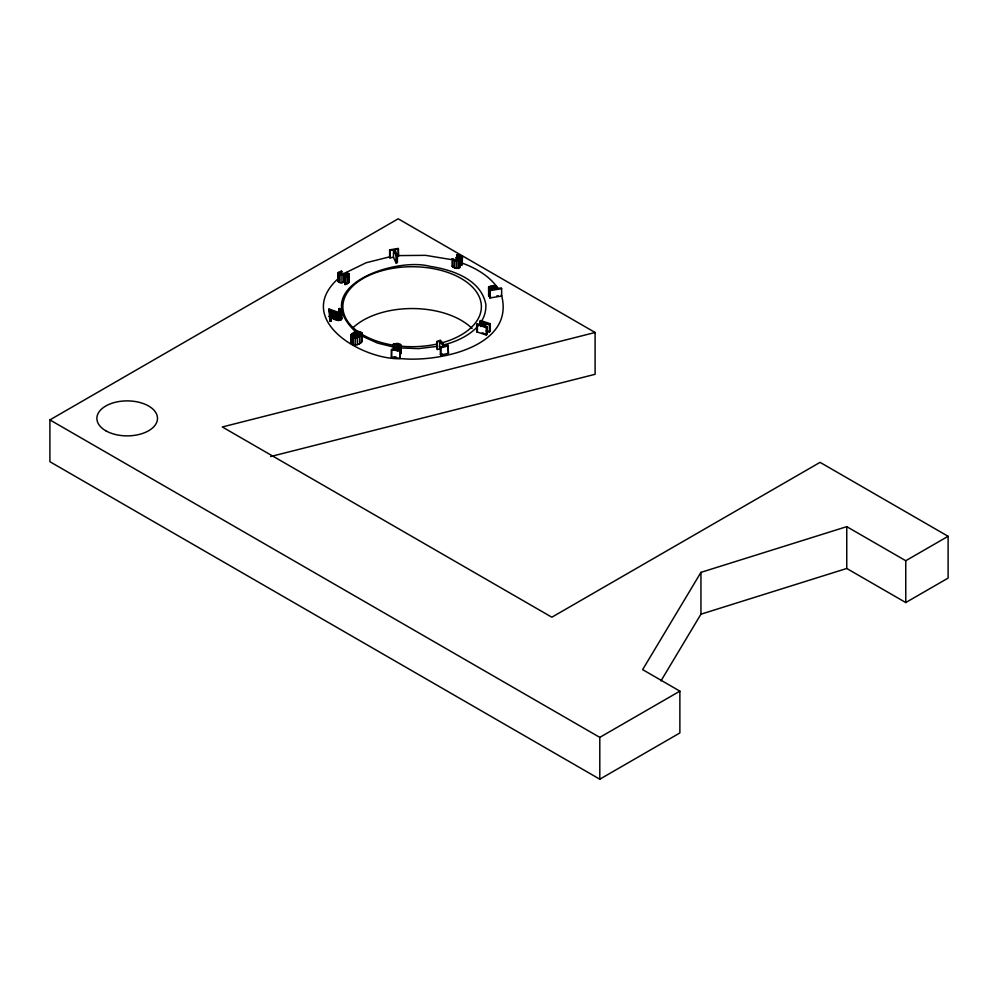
<?xml version="1.0" encoding="UTF-8"?>
<svg xmlns="http://www.w3.org/2000/svg" width="998" height="998" viewBox="0 0 998 998"><rect width="100%" height="100%" fill="white"/><g stroke="black" fill="none" stroke-linecap="round" stroke-linejoin="round"><path stroke-width="1.5" d="M401.096 345.059L399.886 347.129L393.985 349.462L400.26 350.198L399.998 358.332L391.478 357.234L391.478 349.861L399.562 345.757L398.501 344.322L393.474 343.911L397.828 343.387L400.51 344.31L401.071 353.28L399.886 354.49M401.071 353.28L400.51 351.683M338.746 309.018L340.555 311.289L338.484 312.274L328.916 309.056L329.939 321.344L331.299 321.281L330.45 310.303C333.744 311.85 338.746 315.019 341.827 311.613L341.141 309.442L339.545 308.457L338.746 309.018L338.746 320.495L330.45 317.676M338.746 320.495L341.241 319.747L341.877 318.025M342.551 273.689L346.743 272.466L349.188 273.889L348.514 275.598L345.034 277.182L345.034 284.555L348.514 282.97L348.714 280.55M345.034 284.555L344.597 276.471L347.466 275.211C343.2 266.404 347.728 288.285 338.397 281.823L338.023 273.003L341.528 270.857L341.927 274.45M337.973 281.149L338.023 273.003M391.478 357.234L391.665 349.337M399.998 358.332L400.26 350.198M341.927 271.493L339.208 273.514L342.177 273.839M462.099 257.447L460.752 258.07L460.752 265.443L462.099 264.819L462.261 256.124L456.71 254.702L456.71 257.646M462.099 264.819L462.461 256.798M661.013 680.811L700.945 614.194L846.753 568.473L905.76 602.543L948.1 578.104L948.1 536.288L905.76 560.726L846.753 526.657L700.945 572.365L642.637 669.633L679.875 691.14L679.875 732.956L599.798 779.201L49.9 461.712L49.9 419.896L398.202 218.799L595.107 332.484L595.107 374.3L270.608 456.548M456.161 260.578L456.161 257.634L458.456 258.756L458.481 259.867L457.109 260.378L452.106 258.831L452.106 266.204L454.714 268.113L458.369 268.35L459.679 267.664L460.016 259.742L458.743 258.12L460.752 258.07M459.679 267.664L459.916 259.168M338.023 280.376L338.584 272.204M488.571 287.486L490.255 286.089L493.798 285.553L496.48 286.351L496.73 288.684L501.283 287.911L501.632 288.696L501.632 296.069L489.881 297.953L489.594 289.931L490.617 289.694L488.571 287.486L488.671 295.732L490.617 297.067L489.594 297.304M490.243 287.199L489.881 288.335L491.665 289.457L496.106 288.098L494.734 286.538L491.091 286.775L490.243 287.199L490.243 290.144M350.785 334.891L350.809 335.964C353.866 339.283 359.742 337.287 362.162 334.13L362.124 333.07C359.055 329.739 353.217 331.735 350.785 334.891L350.809 343.337C353.866 346.655 359.742 344.659 362.162 341.503L362.124 333.07M352.98 334.168L352.119 335.802L355.113 336.862L359.991 334.841L360.814 333.232L357.845 332.147L354.49 333.245L352.98 334.168L352.98 337.124M355.325 334.43L356.685 333.744L357.845 334.467L356.486 335.166L355.325 334.43L355.325 337.386M456.161 257.634L460.814 257.085L459.779 255.575L456.71 254.702M479.951 321.194L480.624 320.52L490.28 323.739L489.394 324.612L482.62 323.826L487.211 326.795L487.211 334.168L486.338 335.054L476.695 331.835L476.695 324.462L477.381 323.776L485.502 326.645L480.974 323.589L488.309 323.826L479.951 321.194L479.951 324.15M476.695 331.835L477.381 331.149L477.381 323.776M486.338 335.054L486.338 327.681L487.211 326.795M485.527 333.981L484.803 333.731M488.296 331.211L486.088 330.912M486.937 331.698L489.394 331.985L490.28 331.111L490.28 323.739M338.459 278.367C292.414 319.734 363.01 360.69 401.969 358.681C438.733 362.137 515.791 346.73 501.408 294.772M346.244 283.37L347.466 282.584M345.882 272.641L366.091 262.748L390.393 256.673M49.9 419.896L599.798 737.372L679.875 691.14M452.106 258.831L456.61 261.127L459.679 260.303M436.887 341.578L440.355 340.156L444.983 345.919L447.89 345.196L448.439 353.255L440.929 355.113L440.38 354.427L440.38 347.055L443.536 346.269L439.719 341.516L436.887 341.578L437.311 349.487L439.719 348.888L439.719 341.516M337.973 273.776L341.042 275.086L344.734 273.764M595.107 332.484L222.317 426.969L551.844 617.213L820.069 462.361L948.1 536.288M443.1 345.059C462.386 340.33 487.111 327.344 485.839 304.278C480.899 279.353 452.319 269.685 430.15 266.391C395.445 256.723 307.496 286.713 355.438 331.561M440.38 347.055L440.929 347.741L448.439 345.882M440.38 354.427L442.488 353.903M452.106 266.204L453.953 266.853M498.189 295.782L496.717 296.032M437.848 346.294L418.474 348.626L400.136 347.915M394.884 249.7L398.452 249.126L398.452 256.498L398.152 248.465L389.632 249.824L389.632 257.197L389.931 257.871L393.486 257.297L396.006 262.911L397.391 262.686L397.391 255.313L394.884 249.7L394.884 252.656M389.632 249.824L389.931 250.498L393.486 249.924L396.006 255.538L396.006 262.911M396.006 255.538L397.391 255.313M489.594 289.931L489.881 290.58L501.632 288.696M399.05 255.588L425.535 255.338L451.009 259.542M328.916 309.056L329.939 313.971L331.299 313.908M328.916 316.428L329.864 316.378M393.985 356.835L396.268 357.059M391.478 349.861L399.998 350.959M393.262 346.955L377.631 343.125L362.299 336.226M476.695 324.462L486.338 327.681M334.979 318.873L336.251 319.31M482.209 332.758L483.893 333.382M461.213 262.736C475.51 267.838 489.531 275.86 498.239 288.647M352.693 343.811L353.754 344.198M461.538 262.886L462.461 264.158M448.439 353.255L447.89 345.196M344.597 276.471L345.034 277.182M398.152 248.465L398.452 249.126M330.825 318.973L331.299 321.281M488.671 295.732L489.12 286.713M362.124 340.443L362.162 341.503M350.809 343.337L351.683 341.116L351.683 333.756M905.76 560.726L905.76 602.543M846.753 526.657L846.753 568.473M700.945 572.365L700.945 614.194M599.798 737.372L599.798 779.201M494.734 286.538L494.734 289.482M493.611 286.376L493.611 289.333M492.338 286.476L492.338 289.42M491.091 286.775L491.091 289.719M489.881 290.58L489.881 297.953M489.382 289.096L489.382 296.468M489.394 324.612L489.394 331.985M480.974 323.589L480.974 326.533M462.261 256.124L462.261 263.497M459.779 255.575L459.779 258.519M458.431 255.313L458.431 258.257M458.456 258.756L458.456 261.713M458.369 260.977L458.369 268.35M457.583 258.195L457.583 261.152M456.909 255.363L456.909 258.307M456.61 261.127L456.61 268.487M454.714 260.74L454.714 268.113M453.03 259.917L453.03 267.289M440.929 347.741L440.929 355.113M437.311 342.114L437.311 349.487M400.672 346.531L400.672 353.903M399.886 347.129L399.886 350.073M398.838 347.691L398.838 350.635M398.501 344.322L398.501 347.267M397.391 344.085L397.441 351.209M395.844 344.098L395.844 348.527M394.198 344.535L394.198 348.963M393.486 249.924L393.486 257.297M393.474 343.911L393.474 349.811M389.931 250.498L389.931 257.871M361.288 335.253L361.288 342.626M360.228 332.596L360.228 335.54M359.505 336.401L359.505 343.774M359.168 332.197L359.168 335.141M357.845 332.147L357.845 337.411M357.309 337.287L357.309 344.659M356.274 332.484L356.274 335.44M355.775 333.943L355.775 338.359M355.637 334.929L355.637 337.885M355.213 337.673L355.213 345.046M354.49 333.245L354.49 337.673M353.317 337.549L353.317 344.921M351.758 336.912L351.758 344.285M349.188 273.889L349.138 282.085M348.514 275.598L348.514 282.97M347.179 273.464L347.179 276.421M346.992 276.621L346.992 283.981M346.842 273.377L346.842 276.334M346.543 273.327L346.543 276.284M346.219 273.327L346.219 276.284M345.932 273.365L345.932 276.309M345.632 273.427L345.632 276.384M345.345 273.514L345.345 276.471M345.034 273.639L345.034 276.583M344.41 273.901L344.41 281.274M342.988 274.512L342.988 281.885M341.877 310.665L341.827 318.986M341.241 312.374L341.241 319.747M341.042 275.086L341.042 282.459M340.592 271.918L340.592 274.862M340.58 310.615L340.58 313.572M340.181 312.898L340.181 320.271M340.031 309.792L340.031 312.736M339.619 272.591L339.619 275.535M339.283 274.912L339.283 282.284M338.397 274.45L338.397 281.823M337.586 313.085L337.586 320.458M336.314 312.836L336.314 320.208M335.029 312.424L335.029 319.797M333.594 311.838L333.594 319.21M332.109 311.139L332.109 318.499M329.939 313.971L329.939 321.344M353.18 327.544A69.249 39.982 0 0 1 472.104 328.542M394.21 345.333A69.249 39.982 0 0 1 353.18 285.715A69.249 39.982 0 0 1 463.858 280.126A69.249 39.982 0 0 1 441.415 342.938M437.224 343.973A69.249 39.982 0 0 1 400.086 346.081M105.763 430.749A30.302 17.49 0 0 0 156.461 422.915A30.302 17.49 0 0 0 119.348 401.483A30.302 17.49 0 0 0 105.763 430.749"/></g></svg>
